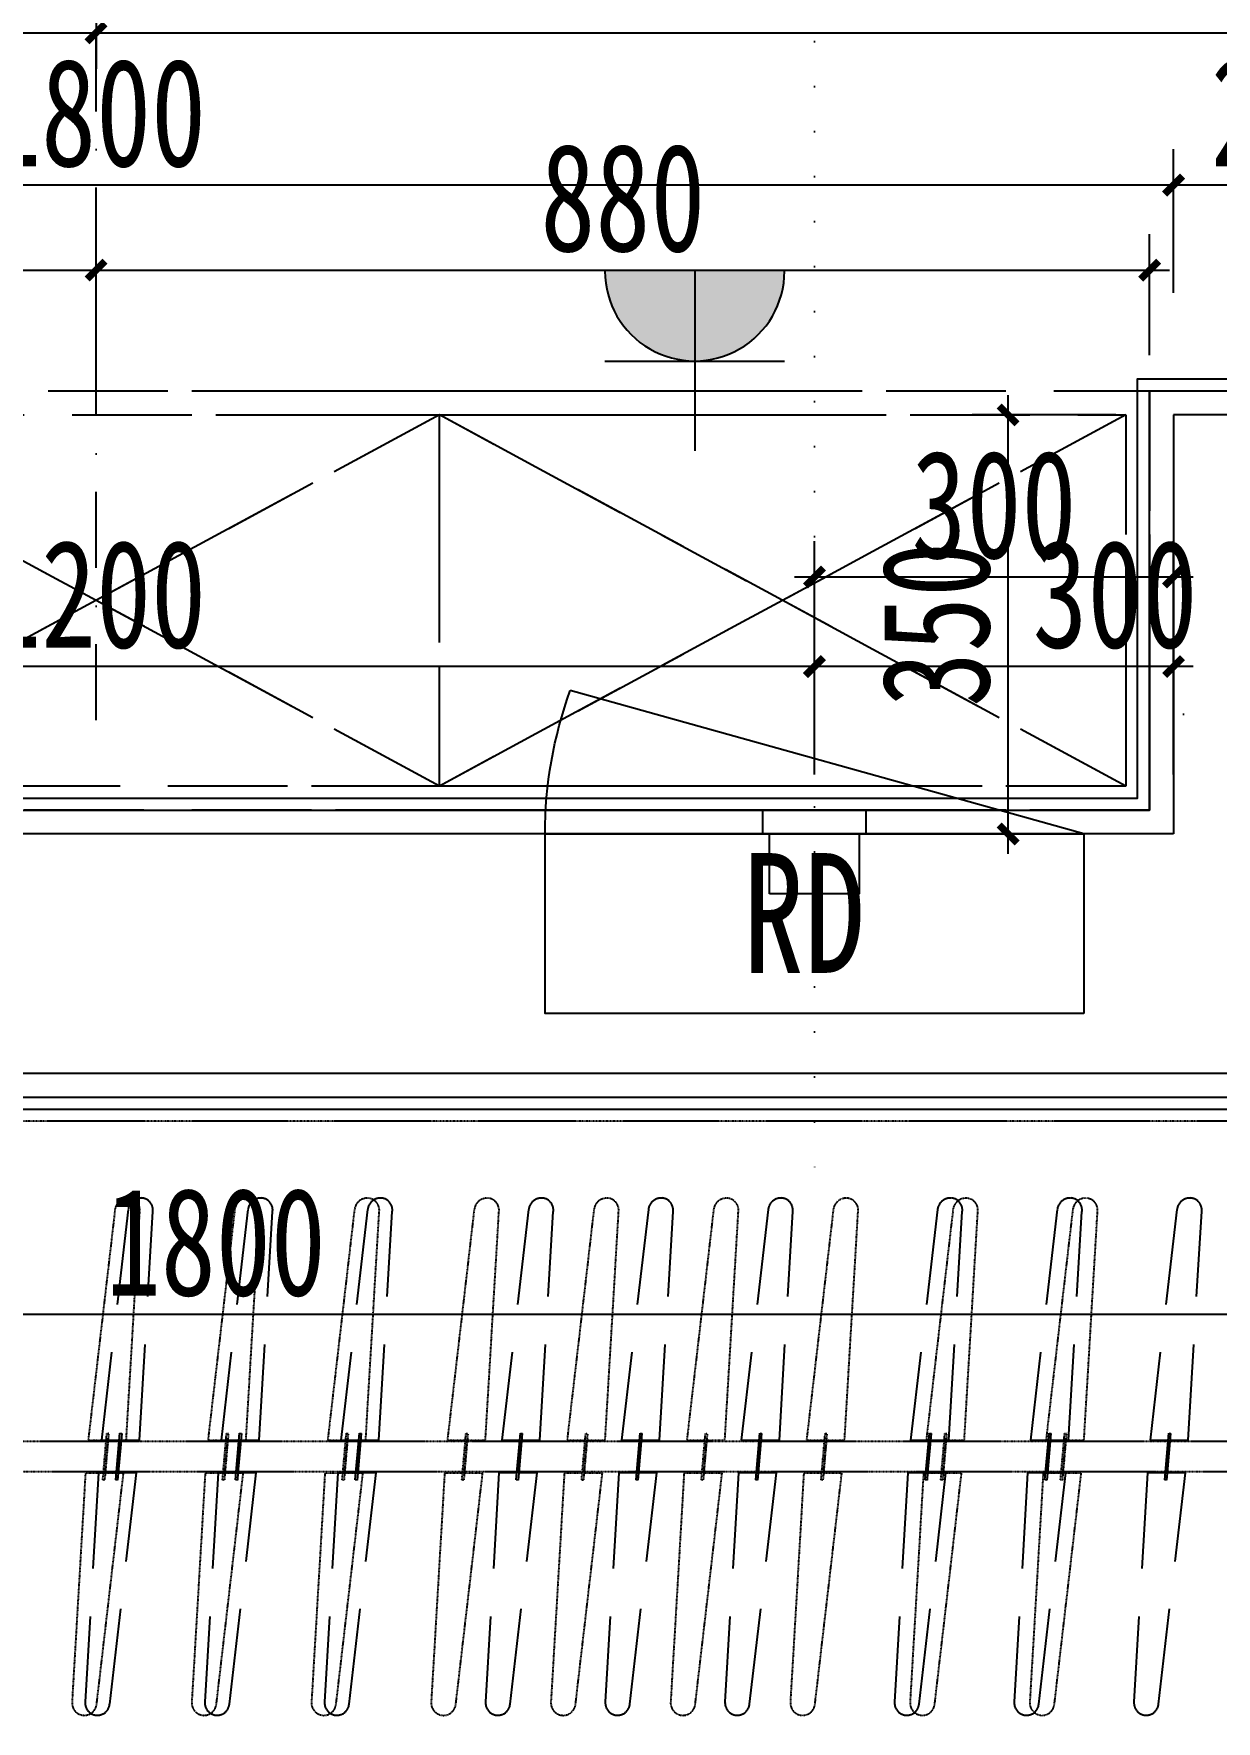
# Model space of a CAD drawing. Header units: millimetres. Extents: x -297 to 39764, y -29258 to 20315.
# Drawn here: x 17610 to 18598, y -23733 to -22324 of the extents above; entities that cross this region are included whole.
import ezdxf

# ---------------------------------------------------------------- set-up
doc = ezdxf.new("R2010")
doc.units = ezdxf.units.MM
for name, pattern in [('_DASH', [0.6, 0.4, -0.2]), ('DASH', [0.35, 0.25, -0.1]), ('DASHDOT2', [12.7, 6.35, -3.175, 0, -3.175]), ('DOT2', [0.125, 0, -0.125]), ('HIDDEN', [9.525, 6.35, -3.175])]:
    doc.linetypes.add(name, pattern=pattern)
doc.layers.get('Defpoints').update_dxf_attribs({"color": 250})
for name, color, linetype in [('.L-配电箱', 2, 'Continuous'), ('.P-墙体尺寸标注', 252, 'Continuous'), ('.P-家具虚线层', 250, 'Continuous'), ('.p-灯具连线', 6, 'Continuous'), ('.P-装饰轮廓', 180, 'Continuous'), ('.PC-天花造型', 163, 'Continuous'), ('.PC-灯具尺寸标注', 252, 'Continuous'), ('.PC-综合天花虚线层', 14, 'DASHDOT2'), ('.PF-活动家具', 141, 'Continuous'), ('.ZD-开关', 43, 'Continuous'), ('.ZD-强电插座', 43, 'Continuous'), ('.ZD-插座标注', 252, 'Continuous'), ('.ZD-插座虚线层', 214, 'DASH'), ('.ZD-点位引线', 1, 'Continuous'), ('A-Wall', 2, 'Continuous'), ('P-配电箱', 2, 'Continuous'), ('Y-移动家具', 141, 'Continuous')]:
    doc.layers.add(name, color=color, linetype=linetype)
doc.styles.add('文字样式', font='', dxfattribs={"width": 0.75})
doc.styles.get('文字样式').set_extended_font_data('SimSun')
doc.dimstyles.new('西安1-40（内部尺寸）', dxfattribs={"dimscale": 30, "dimtxt": 3, "dimasz": 0.5, "dimexe": 1, "dimexo": 1, "dimgap": 0.5, "dimtad": 1, "dimdec": 0, "dimrnd": 5, "dimtxsty": '文字样式', "dimblk": 'ARCHTICK', "dimcen": 1, "dimdle": 0.55, "dimclrd": 252, "dimclre": 252, "dimclrt": 30, "dimadec": 0, "dimazin": 0, "dimtfac": 1, "dimtdec": 0, "dimtix": 1, "dimtmove": 2, "dimatfit": 3, "dimfxl": 5, "dimfxlon": 1, "dimarcsym": 0})

# ---------------------------------------------------------------- blocks, each defined once
blk = doc.blocks.new('yj')
at = {"layer": 'Y-移动家具', "color": 250, "linetype": 'DASH', "ltscale": 0.5}
for p, q in [((-7.1, 220.3), (-29.5, 27.5)), ((2.3, 27.5), (13.6, 218.5)), ((-17.3, -5.7), (-13.9, 33.2)), ((-12.4, 33.1), (-15.3, 0)), ((-13.9, 33.2), (-12.4, 33.1)), ((-29.5, 27.5), (-14.4, 27.5)), ((-15.3, 0), (-12.9, 27.5)), ((-12.9, 27.5), (2.3, 27.5)), ((-31.8, 0), (-43, -191.1)), ((-16.8, 0), (-31.8, 0)), ((-22.4, -192.9), (0, 0)), ((-15.3, 0), (-15.8, -5.9)), ((0, 0), (-15.3, 0)), ((-15.8, -5.9), (-17.3, -5.7))]:
    blk.add_line(p, q, dxfattribs=at)
for centre, radius, start, end in [((3.5, 219), 10.6, 86.6346, 173.3654), ((3.6, 219.6), 10.1, 353.3654, 86.6346), ((-32.7, -192), 10.3, 175, 355)]:
    blk.add_arc(centre, radius, start, end, dxfattribs=at)
blk = doc.blocks.new('*U64')
at = {"layer": 'Y-移动家具', "color": 250, "linetype": 'DASH', "ltscale": 0.5}
for p, q in [((25, -277.5), (20, -277.5)), ((20, -277.5), (20, -322.5)), ((25, -312.5), (25, -277.5)), ((1780, -277.5), (1775, -277.5)), ((1775, -277.5), (1775, -312.5)), ((1780, -322.5), (1780, -277.5)), ((1775, -287.5), (25, -287.5)), ((25, -287.5), (25, -312.5)), ((1775, -312.5), (1775, -287.5)), ((20, -322.5), (25, -322.5)), ((25, -322.5), (25, -312.5)), ((25, -312.5), (1775, -312.5)), ((1775, -312.5), (1775, -322.5)), ((1775, -322.5), (1780, -322.5))]:
    blk.add_line(p, q, dxfattribs=at)
at = {"layer": 'Y-移动家具', "linetype": 'DASH', "ltscale": 0.5}
blk.add_lwpolyline([(0, 0), (0, -600), (1800, -600), (1800, 0)], close=True, dxfattribs=at)
at = {"layer": 'Y-移动家具', "color": 250, "linetype": 'DASH', "ltscale": 0.5}
blk.add_lwpolyline([(20, -580), (1780, -580), (1780, -20), (20, -20)], close=True, dxfattribs=at)
for p in [(102.9, -313.8), (202.9, -313.8), (302.9, -313.8), (402.9, -313.8), (502.9, -313.8), (602.9, -313.8), (702.9, -313.8), (802.9, -313.8), (902.9, -313.8), (1002.9, -313.8), (1102.9, -313.8), (1202.9, -313.8), (1302.9, -313.8), (1402.9, -313.8), (1502.9, -313.8), (1602.9, -313.8)]:
    blk.add_blockref('yj', p)
blk = doc.blocks.new('*U67')
at = {"layer": '.L-配电箱', "color": 251}
blk.add_line((-450, 0), (-21.1, 119.7), dxfattribs=at)
at = {"layer": '.L-配电箱'}
blk.add_lwpolyline([(-450, -150), (0, -150), (0, 0), (-450, 0)], close=True, dxfattribs=at)
at = {"layer": '.L-配电箱', "color": 251}
blk.add_arc((-350, 0), 350, 0, 20, dxfattribs=at)
at = {"layer": '.L-配电箱', "style": '文字样式', "width": 0.75}
blk.add_attdef('RD', (-235.4, -134), '', height=120, dxfattribs=at)
blk = doc.blocks.new('ttrutuuyyy')
at = {"layer": '.P-家具虚线层', "color": 250, "linetype": '_DASH', "ltscale": 200}
for p, q in [((36781.9, -22622.1), (38541.9, -22622.1)), ((38541.9, -22622.1), (38541.9, -22972.1)), ((36801.9, -22642.1), (38521.9, -22642.1)), ((37948.6, -22952.1), (37375.2, -22642.1)), ((37948.6, -22642.1), (37375.2, -22952.1)), ((38521.9, -22952.1), (37948.6, -22642.1)), ((38521.9, -22642.1), (37948.6, -22952.1)), ((37948.6, -22952.1), (37948.6, -22642.1)), ((38521.9, -22642.1), (38521.9, -22952.1)), ((38521.9, -22952.1), (36801.9, -22952.1)), ((38541.9, -22972.1), (36781.9, -22972.1)), ((37688.7, -23305.6, 0), (37666.3, -23498.3, 0)), ((37698.1, -23498.3, 0), (37709.3, -23307.4, 0)), ((37788.7, -23305.6, 0), (37766.3, -23498.3, 0)), ((37798.1, -23498.3, 0), (37809.3, -23307.4, 0)), ((37888.7, -23305.6, 0), (37866.3, -23498.3, 0)), ((37898.1, -23498.3, 0), (37909.3, -23307.4, 0)), ((38023.2, -23305.6, 0), (38000.8, -23498.3, 0)), ((38032.6, -23498.3, 0), (38043.8, -23307.4, 0)), ((38123.2, -23305.6, 0), (38100.8, -23498.3, 0)), ((38132.6, -23498.3, 0), (38143.8, -23307.4, 0)), ((38223.2, -23305.6, 0), (38200.8, -23498.3, 0)), ((38232.6, -23498.3, 0), (38243.8, -23307.4, 0)), ((38364.7, -23305.6, 0), (38342.3, -23498.3, 0)), ((38374.1, -23498.3, 0), (38385.4, -23307.4, 0)), ((38464.7, -23305.6, 0), (38442.3, -23498.3, 0)), ((38474.1, -23498.3, 0), (38485.4, -23307.4, 0)), ((38564.7, -23305.6, 0), (38542.3, -23498.3, 0)), ((38574.1, -23498.3, 0), (38585.4, -23307.4, 0)), ((37678.4, -23531.6, 0), (37681.8, -23492.6, 0)), ((37683.3, -23492.7, 0), (37680.4, -23525.8, 0)), ((37681.8, -23492.6, 0), (37683.3, -23492.7, 0)), ((37778.4, -23531.6, 0), (37781.8, -23492.6, 0)), ((37783.3, -23492.7, 0), (37780.4, -23525.8, 0)), ((37781.8, -23492.6, 0), (37783.3, -23492.7, 0)), ((37878.4, -23531.6, 0), (37881.8, -23492.6, 0)), ((37883.3, -23492.7, 0), (37880.4, -23525.8, 0)), ((37881.8, -23492.6, 0), (37883.3, -23492.7, 0)), ((38012.9, -23531.6, 0), (38016.3, -23492.6, 0)), ((38017.8, -23492.7, 0), (38014.9, -23525.8, 0)), ((38016.3, -23492.6, 0), (38017.8, -23492.7, 0)), ((38112.9, -23531.6, 0), (38116.3, -23492.6, 0)), ((38117.8, -23492.7, 0), (38114.9, -23525.8, 0)), ((38116.3, -23492.6, 0), (38117.8, -23492.7, 0)), ((38212.9, -23531.6, 0), (38216.3, -23492.6, 0)), ((38217.8, -23492.7, 0), (38214.9, -23525.8, 0)), ((38216.3, -23492.6, 0), (38217.8, -23492.7, 0)), ((38354.5, -23531.6, 0), (38357.9, -23492.6, 0)), ((38359.4, -23492.7, 0), (38356.5, -23525.8, 0)), ((38357.9, -23492.6, 0), (38359.4, -23492.7, 0)), ((38454.5, -23531.6, 0), (38457.9, -23492.6, 0)), ((38459.4, -23492.7, 0), (38456.5, -23525.8, 0)), ((38457.9, -23492.6, 0), (38459.4, -23492.7, 0)), ((38554.5, -23531.6, 0), (38557.9, -23492.6, 0)), ((38559.4, -23492.7, 0), (38556.5, -23525.8, 0)), ((38557.9, -23492.6, 0), (38559.4, -23492.7, 0)), ((38656.9, -23499.6, 0), (36906.9, -23499.6, 0)), ((37666.3, -23498.3, 0), (37681.3, -23498.3, 0)), ((37680.4, -23525.8, 0), (37682.8, -23498.3, 0)), ((37682.8, -23498.3, 0), (37698.1, -23498.3, 0)), ((37766.3, -23498.3, 0), (37781.3, -23498.3, 0)), ((37780.4, -23525.8, 0), (37782.8, -23498.3, 0)), ((37782.8, -23498.3, 0), (37798.1, -23498.3, 0)), ((37866.3, -23498.3, 0), (37881.3, -23498.3, 0)), ((37880.4, -23525.8, 0), (37882.8, -23498.3, 0)), ((37882.8, -23498.3, 0), (37898.1, -23498.3, 0)), ((38000.8, -23498.3, 0), (38015.8, -23498.3, 0)), ((38014.9, -23525.8, 0), (38017.3, -23498.3, 0)), ((38017.3, -23498.3, 0), (38032.6, -23498.3, 0)), ((38100.8, -23498.3, 0), (38115.8, -23498.3, 0)), ((38114.9, -23525.8, 0), (38117.3, -23498.3, 0)), ((38117.3, -23498.3, 0), (38132.6, -23498.3, 0)), ((38200.8, -23498.3, 0), (38215.8, -23498.3, 0)), ((38214.9, -23525.8, 0), (38217.3, -23498.3, 0)), ((38217.3, -23498.3, 0), (38232.6, -23498.3, 0)), ((38342.3, -23498.3, 0), (38357.4, -23498.3, 0)), ((38356.5, -23525.8, 0), (38358.9, -23498.3, 0)), ((38358.9, -23498.3, 0), (38374.1, -23498.3, 0)), ((38442.3, -23498.3, 0), (38457.4, -23498.3, 0)), ((38456.5, -23525.8, 0), (38458.9, -23498.3, 0)), ((38458.9, -23498.3, 0), (38474.1, -23498.3, 0)), ((38542.3, -23498.3, 0), (38557.4, -23498.3, 0)), ((38556.5, -23525.8, 0), (38558.9, -23498.3, 0)), ((38558.9, -23498.3, 0), (38574.1, -23498.3, 0)), ((36906.9, -23524.6, 0), (38656.9, -23524.6, 0)), ((37663.9, -23525.8, 0), (37652.7, -23716.9, 0)), ((37678.9, -23525.8, 0), (37663.9, -23525.8, 0)), ((37673.3, -23718.8, 0), (37695.7, -23525.8, 0)), ((37679.9, -23531.7, 0), (37678.4, -23531.6, 0)), ((37680.4, -23525.8, 0), (37679.9, -23531.7, 0)), ((37695.7, -23525.8, 0), (37680.4, -23525.8, 0)), ((37763.9, -23525.8, 0), (37752.7, -23716.9, 0)), ((37778.9, -23525.8, 0), (37763.9, -23525.8, 0)), ((37773.3, -23718.8, 0), (37795.7, -23525.8, 0)), ((37779.9, -23531.7, 0), (37778.4, -23531.6, 0)), ((37780.4, -23525.8, 0), (37779.9, -23531.7, 0)), ((37795.7, -23525.8, 0), (37780.4, -23525.8, 0)), ((37863.9, -23525.8, 0), (37852.7, -23716.9, 0)), ((37878.9, -23525.8, 0), (37863.9, -23525.8, 0)), ((37873.3, -23718.8, 0), (37895.7, -23525.8, 0)), ((37879.9, -23531.7, 0), (37878.4, -23531.6, 0)), ((37880.4, -23525.8, 0), (37879.9, -23531.7, 0)), ((37895.7, -23525.8, 0), (37880.4, -23525.8, 0)), ((37998.4, -23525.8, 0), (37987.2, -23716.9, 0)), ((38013.4, -23525.8, 0), (37998.4, -23525.8, 0)), ((38007.8, -23718.8, 0), (38030.2, -23525.8, 0)), ((38014.4, -23531.7, 0), (38012.9, -23531.6, 0)), ((38014.9, -23525.8, 0), (38014.4, -23531.7, 0)), ((38030.2, -23525.8, 0), (38014.9, -23525.8, 0)), ((38098.4, -23525.8, 0), (38087.2, -23716.9, 0)), ((38113.4, -23525.8, 0), (38098.4, -23525.8, 0)), ((38107.8, -23718.8, 0), (38130.2, -23525.8, 0)), ((38114.4, -23531.7, 0), (38112.9, -23531.6, 0)), ((38114.9, -23525.8, 0), (38114.4, -23531.7, 0)), ((38130.2, -23525.8, 0), (38114.9, -23525.8, 0)), ((38198.4, -23525.8, 0), (38187.2, -23716.9, 0)), ((38213.4, -23525.8, 0), (38198.4, -23525.8, 0)), ((38207.8, -23718.8, 0), (38230.2, -23525.8, 0)), ((38214.4, -23531.7, 0), (38212.9, -23531.6, 0)), ((38214.9, -23525.8, 0), (38214.4, -23531.7, 0)), ((38230.2, -23525.8, 0), (38214.9, -23525.8, 0)), ((38340, -23525.8, 0), (38328.8, -23716.9, 0)), ((38355, -23525.8, 0), (38340, -23525.8, 0)), ((38349.4, -23718.8, 0), (38371.8, -23525.8, 0)), ((38356, -23531.7, 0), (38354.5, -23531.6, 0)), ((38356.5, -23525.8, 0), (38356, -23531.7, 0)), ((38371.8, -23525.8, 0), (38356.5, -23525.8, 0)), ((38440, -23525.8, 0), (38428.8, -23716.9, 0)), ((38455, -23525.8, 0), (38440, -23525.8, 0)), ((38449.4, -23718.8, 0), (38471.8, -23525.8, 0)), ((38456, -23531.7, 0), (38454.5, -23531.6, 0)), ((38456.5, -23525.8, 0), (38456, -23531.7, 0)), ((38471.8, -23525.8, 0), (38456.5, -23525.8, 0)), ((38540, -23525.8, 0), (38528.8, -23716.9, 0)), ((38555, -23525.8, 0), (38540, -23525.8, 0)), ((38549.4, -23718.8, 0), (38571.8, -23525.8, 0)), ((38556, -23531.7, 0), (38554.5, -23531.6, 0)), ((38556.5, -23525.8, 0), (38556, -23531.7, 0)), ((38571.8, -23525.8, 0), (38556.5, -23525.8, 0))]:
    blk.add_line(p, q, dxfattribs=at)
at = {"layer": '.P-家具虚线层', "color": 250, "linetype": '_DASH', "ltscale": 200, "elevation": 0}
for points in [[(36881.9, -23212.1), (36881.9, -23812.1), (38681.9, -23812.1), (38681.9, -23212.1)], [(36901.9, -23792.1), (38661.9, -23792.1), (38661.9, -23232.1), (36901.9, -23232.1)]]:
    blk.add_lwpolyline(points, close=True, dxfattribs=at)
at = {"layer": '.P-家具虚线层', "color": 250, "linetype": '_DASH', "ltscale": 200}
for centre, radius, start, end in [((37699.3, -23306.8, 0), 10.6, 86.6346, 173.3654), ((37699.3, -23306.2, 0), 10.1, 353.3654, 86.6346), ((37799.3, -23306.8, 0), 10.6, 86.6346, 173.3654), ((37799.3, -23306.2, 0), 10.1, 353.3654, 86.6346), ((37899.3, -23306.8, 0), 10.6, 86.6346, 173.3654), ((37899.3, -23306.2, 0), 10.1, 353.3654, 86.6346), ((38033.8, -23306.8, 0), 10.6, 86.6346, 173.3654), ((38033.8, -23306.2, 0), 10.1, 353.3654, 86.6346), ((38133.8, -23306.8, 0), 10.6, 86.6346, 173.3654), ((38133.8, -23306.2, 0), 10.1, 353.3654, 86.6346), ((38233.8, -23306.8, 0), 10.6, 86.6346, 173.3654), ((38233.8, -23306.2, 0), 10.1, 353.3654, 86.6346), ((38375.3, -23306.8, 0), 10.6, 86.6346, 173.3654), ((38375.4, -23306.2, 0), 10.1, 353.3654, 86.6346), ((38475.3, -23306.8, 0), 10.6, 86.6346, 173.3654), ((38475.4, -23306.2, 0), 10.1, 353.3654, 86.6346), ((38575.3, -23306.8, 0), 10.6, 86.6346, 173.3654), ((38575.4, -23306.2, 0), 10.1, 353.3654, 86.6346), ((37663, -23717.8, 0), 10.3, 175, 355), ((37763, -23717.8, 0), 10.3, 175, 355), ((37863, -23717.8, 0), 10.3, 175, 355), ((37997.5, -23717.8, 0), 10.3, 175, 355), ((38097.5, -23717.8, 0), 10.3, 175, 355), ((38197.5, -23717.8, 0), 10.3, 175, 355), ((38339.1, -23717.8, 0), 10.3, 175, 355), ((38439.1, -23717.8, 0), 10.3, 175, 355), ((38539.1, -23717.8, 0), 10.3, 175, 355)]:
    blk.add_arc(centre, radius, start, end, dxfattribs=at)
blk = doc.blocks.new('_ArchTick')
at = {"color": 0, "linetype": 'ByBlock', "const_width": 0.4}
blk.add_lwpolyline([(-0.5, -0.5), (0.5, 0.5)], dxfattribs=at)
blk = doc.blocks.new('*D677')
at = {"layer": '.P-墙体尺寸标注', "color": 252, "linetype": 'ByBlock', "lineweight": -2, "transparency": 16777216}
for p, q in [((18561.9, -22540.2), (18561.9, -22420.2)), ((18761.9, -22540.2), (18761.9, -22420.2)), ((18778.4, -22450.2), (18545.4, -22450.2))]:
    blk.add_line(p, q, dxfattribs=at)
at = {"layer": 'Defpoints', "color": 0, "linetype": 'ByBlock', "transparency": 16777216}
for p in [(18561.9, -22450.2), (18561.9, -22642.1), (18761.9, -22642.1)]:
    blk.add_point(p, dxfattribs=at)
at = {"layer": '.P-墙体尺寸标注', "color": 252, "linetype": 'ByBlock', "lineweight": -2, "transparency": 16777216, "xscale": 15, "yscale": 15, "zscale": 15, "rotation": 180}
blk.add_blockref('_ArchTick', (18561.9, -22450.2), dxfattribs=at)
at = {"layer": '.P-墙体尺寸标注', "color": 252, "linetype": 'ByBlock', "lineweight": -2, "transparency": 16777216, "xscale": 15, "yscale": 15, "zscale": 15}
blk.add_blockref('_ArchTick', (18761.9, -22450.2), dxfattribs=at)
at = {"layer": '.P-墙体尺寸标注', "color": 30, "linetype": 'ByBlock', "transparency": 16777216, "insert": (18661.9, -22390.2), "char_height": 90, "attachment_point": 5, "style": '文字样式'}
blk.add_mtext('200', dxfattribs=at)
blk = doc.blocks.new('*D678')
at = {"layer": '.P-墙体尺寸标注', "color": 252, "linetype": 'ByBlock', "lineweight": -2, "transparency": 16777216}
for p, q in [((16761.9, -22540.2), (16761.9, -22420.2)), ((18561.9, -22540.2), (18561.9, -22420.2)), ((18578.4, -22450.2), (16745.4, -22450.2))]:
    blk.add_line(p, q, dxfattribs=at)
at = {"layer": 'Defpoints', "color": 0, "linetype": 'ByBlock', "transparency": 16777216}
for p in [(16761.9, -22450.2), (16761.9, -22642.1), (18561.9, -22642.1)]:
    blk.add_point(p, dxfattribs=at)
at = {"layer": '.P-墙体尺寸标注', "color": 252, "linetype": 'ByBlock', "lineweight": -2, "transparency": 16777216, "xscale": 15, "yscale": 15, "zscale": 15, "rotation": 180}
blk.add_blockref('_ArchTick', (16761.9, -22450.2), dxfattribs=at)
at = {"layer": '.P-墙体尺寸标注', "color": 252, "linetype": 'ByBlock', "lineweight": -2, "transparency": 16777216, "xscale": 15, "yscale": 15, "zscale": 15}
blk.add_blockref('_ArchTick', (18561.9, -22450.2), dxfattribs=at)
at = {"layer": '.P-墙体尺寸标注', "color": 30, "linetype": 'ByBlock', "transparency": 16777216, "insert": (17661.9, -22390.2), "char_height": 90, "attachment_point": 5, "style": '文字样式'}
blk.add_mtext('1800', dxfattribs=at)
blk = doc.blocks.new('*D680')
at = {"layer": '.P-墙体尺寸标注', "color": 252, "linetype": 'ByBlock', "lineweight": -2, "transparency": 16777216}
for p, q in [((18261.9, -22942.3), (18261.9, -22822.3)), ((18561.9, -22942.3), (18561.9, -22822.3)), ((18578.4, -22852.3), (18245.4, -22852.3))]:
    blk.add_line(p, q, dxfattribs=at)
at = {"layer": 'Defpoints', "color": 0, "linetype": 'ByBlock', "transparency": 16777216}
for p in [(18261.9, -22852.3), (18261.9, -22992.1, 0), (18561.9, -22992.1, 0)]:
    blk.add_point(p, dxfattribs=at)
at = {"layer": '.P-墙体尺寸标注', "color": 252, "linetype": 'ByBlock', "lineweight": -2, "transparency": 16777216, "xscale": 15, "yscale": 15, "zscale": 15, "rotation": 180}
blk.add_blockref('_ArchTick', (18261.9, -22852.3), dxfattribs=at)
at = {"layer": '.P-墙体尺寸标注', "color": 252, "linetype": 'ByBlock', "lineweight": -2, "transparency": 16777216, "xscale": 15, "yscale": 15, "zscale": 15}
blk.add_blockref('_ArchTick', (18561.9, -22852.3), dxfattribs=at)
at = {"layer": '.P-墙体尺寸标注', "color": 30, "linetype": 'ByBlock', "transparency": 16777216, "insert": (18513, -22792.3), "char_height": 90, "attachment_point": 5, "style": '文字样式'}
blk.add_mtext('300', dxfattribs=at)
blk = doc.blocks.new('*D681')
at = {"layer": '.P-墙体尺寸标注', "color": 252, "linetype": 'ByBlock', "lineweight": -2, "transparency": 16777216}
for p, q in [((17061.9, -22942.3), (17061.9, -22822.3)), ((18261.9, -22942.3), (18261.9, -22822.3)), ((18278.4, -22852.3), (17045.4, -22852.3))]:
    blk.add_line(p, q, dxfattribs=at)
at = {"layer": 'Defpoints', "color": 0, "linetype": 'ByBlock', "transparency": 16777216}
for p in [(17061.9, -22852.3), (17061.9, -22992.1, 0), (18261.9, -22992.1, 0)]:
    blk.add_point(p, dxfattribs=at)
at = {"layer": '.P-墙体尺寸标注', "color": 252, "linetype": 'ByBlock', "lineweight": -2, "transparency": 16777216, "xscale": 15, "yscale": 15, "zscale": 15, "rotation": 180}
blk.add_blockref('_ArchTick', (17061.9, -22852.3), dxfattribs=at)
at = {"layer": '.P-墙体尺寸标注', "color": 252, "linetype": 'ByBlock', "lineweight": -2, "transparency": 16777216, "xscale": 15, "yscale": 15, "zscale": 15}
blk.add_blockref('_ArchTick', (18261.9, -22852.3), dxfattribs=at)
at = {"layer": '.P-墙体尺寸标注', "color": 30, "linetype": 'ByBlock', "transparency": 16777216, "insert": (17661.9, -22792.3), "char_height": 90, "attachment_point": 5, "style": '文字样式'}
blk.add_mtext('1200', dxfattribs=at)
blk = doc.blocks.new('*D683')
at = {"layer": '.P-墙体尺寸标注', "color": 252, "linetype": 'ByBlock', "lineweight": -2, "transparency": 16777216}
for p, q in [((18423.7, -23008.6), (18423.7, -22625.6)), ((18513.7, -22642.1), (18393.7, -22642.1)), ((18513.7, -22992.1), (18393.7, -22992.1))]:
    blk.add_line(p, q, dxfattribs=at)
at = {"layer": 'Defpoints', "color": 0, "linetype": 'ByBlock', "transparency": 16777216}
for p in [(18423.7, -22642.1), (18561.9, -22642.1), (18561.9, -22992.1, 0)]:
    blk.add_point(p, dxfattribs=at)
at = {"layer": '.P-墙体尺寸标注', "color": 252, "linetype": 'ByBlock', "lineweight": -2, "transparency": 16777216, "xscale": 15, "yscale": 15, "zscale": 15}
for p, rotation in [((18423.7, -22642.1), 90), ((18423.7, -22992.1), 270)]:
    blk.add_blockref('_ArchTick', p, dxfattribs=dict(at, rotation=rotation))
at = {"layer": '.P-墙体尺寸标注', "color": 30, "linetype": 'ByBlock', "transparency": 16777216, "insert": (18363.7, -22817.1), "char_height": 90, "attachment_point": 5, "rotation": 90, "style": '文字样式'}
blk.add_mtext('350', dxfattribs=at)
blk = doc.blocks.new('*D733')
at = {"layer": '.P-墙体尺寸标注', "color": 252, "linetype": 'ByBlock', "lineweight": -2, "transparency": 16777216}
for p, q in [((16861.9, -23303.3), (16861.9, -23423.3)), ((18661.9, -23303.3), (18661.9, -23423.3)), ((18678.4, -23393.3), (16845.4, -23393.3))]:
    blk.add_line(p, q, dxfattribs=at)
at = {"layer": 'Defpoints', "color": 0, "linetype": 'ByBlock', "transparency": 16777216}
for p in [(16861.9, -23192.1, 0), (18661.9, -23192.1, 0), (16861.9, -23393.3)]:
    blk.add_point(p, dxfattribs=at)
at = {"layer": '.P-墙体尺寸标注', "color": 252, "linetype": 'ByBlock', "lineweight": -2, "transparency": 16777216, "xscale": 15, "yscale": 15, "zscale": 15, "rotation": 180}
blk.add_blockref('_ArchTick', (16861.9, -23393.3), dxfattribs=at)
at = {"layer": '.P-墙体尺寸标注', "color": 252, "linetype": 'ByBlock', "lineweight": -2, "transparency": 16777216, "xscale": 15, "yscale": 15, "zscale": 15}
blk.add_blockref('_ArchTick', (18661.9, -23393.3), dxfattribs=at)
at = {"layer": '.P-墙体尺寸标注', "color": 30, "linetype": 'ByBlock', "transparency": 16777216, "insert": (17761.9, -23333.3), "char_height": 90, "attachment_point": 5, "style": '文字样式'}
blk.add_mtext('1800', dxfattribs=at)
blk = doc.blocks.new('*D909')
at = {"layer": '.PC-灯具尺寸标注', "color": 252, "linetype": 'ByBlock', "lineweight": -2, "transparency": 16777216}
for p, q in [((16111.9, -22233), (16111.9, -22353)), ((17661.9, -22233), (17661.9, -22353)), ((16095.4, -22323), (17678.4, -22323))]:
    blk.add_line(p, q, dxfattribs=at)
at = {"layer": 'Defpoints', "color": 0, "linetype": 'ByBlock', "transparency": 16777216}
for p in [(16111.9, -22092.1), (17661.9, -22092.1), (17661.9, -22323)]:
    blk.add_point(p, dxfattribs=at)
at = {"layer": '.PC-灯具尺寸标注', "color": 252, "linetype": 'ByBlock', "lineweight": -2, "transparency": 16777216, "xscale": 15, "yscale": 15, "zscale": 15, "rotation": 180}
blk.add_blockref('_ArchTick', (16111.9, -22323), dxfattribs=at)
at = {"layer": '.PC-灯具尺寸标注', "color": 252, "linetype": 'ByBlock', "lineweight": -2, "transparency": 16777216, "xscale": 15, "yscale": 15, "zscale": 15}
blk.add_blockref('_ArchTick', (17661.9, -22323), dxfattribs=at)
at = {"layer": '.PC-灯具尺寸标注', "color": 30, "linetype": 'ByBlock', "transparency": 16777216, "insert": (16886.9, -22263), "char_height": 90, "attachment_point": 5, "style": '文字样式'}
blk.add_mtext('1550', dxfattribs=at)
blk = doc.blocks.new('*D910')
at = {"layer": '.PC-灯具尺寸标注', "color": 252, "linetype": 'ByBlock', "lineweight": -2, "transparency": 16777216}
for p, q in [((17661.9, -22233), (17661.9, -22353)), ((19211.9, -22233), (19211.9, -22353)), ((17645.4, -22323), (19228.4, -22323))]:
    blk.add_line(p, q, dxfattribs=at)
at = {"layer": 'Defpoints', "color": 0, "linetype": 'ByBlock', "transparency": 16777216}
for p in [(17661.9, -22092.1), (19211.9, -22092.1), (19211.9, -22323)]:
    blk.add_point(p, dxfattribs=at)
at = {"layer": '.PC-灯具尺寸标注', "color": 252, "linetype": 'ByBlock', "lineweight": -2, "transparency": 16777216, "xscale": 15, "yscale": 15, "zscale": 15, "rotation": 180}
blk.add_blockref('_ArchTick', (17661.9, -22323), dxfattribs=at)
at = {"layer": '.PC-灯具尺寸标注', "color": 252, "linetype": 'ByBlock', "lineweight": -2, "transparency": 16777216, "xscale": 15, "yscale": 15, "zscale": 15}
blk.add_blockref('_ArchTick', (19211.9, -22323), dxfattribs=at)
at = {"layer": '.PC-灯具尺寸标注', "color": 30, "linetype": 'ByBlock', "transparency": 16777216, "insert": (18436.9, -22263), "char_height": 90, "attachment_point": 5, "style": '文字样式'}
blk.add_mtext('1550', dxfattribs=at)
blk = doc.blocks.new('*D913')
at = {"layer": '.PC-灯具尺寸标注', "color": 252, "linetype": 'ByBlock', "lineweight": -2, "transparency": 16777216}
for p, q in [((16781.9, -22592.1), (16781.9, -22491.2)), ((17661.9, -22611.2), (17661.9, -22491.2)), ((16765.4, -22521.2), (17678.4, -22521.2))]:
    blk.add_line(p, q, dxfattribs=at)
at = {"layer": 'Defpoints', "color": 0, "linetype": 'ByBlock', "transparency": 16777216}
for p in [(17661.9, -22521.2), (16781.9, -22622.1), (17661.9, -22642.1)]:
    blk.add_point(p, dxfattribs=at)
at = {"layer": '.PC-灯具尺寸标注', "color": 252, "linetype": 'ByBlock', "lineweight": -2, "transparency": 16777216, "xscale": 15, "yscale": 15, "zscale": 15, "rotation": 180}
blk.add_blockref('_ArchTick', (16781.9, -22521.2), dxfattribs=at)
at = {"layer": '.PC-灯具尺寸标注', "color": 252, "linetype": 'ByBlock', "lineweight": -2, "transparency": 16777216, "xscale": 15, "yscale": 15, "zscale": 15}
blk.add_blockref('_ArchTick', (17661.9, -22521.2), dxfattribs=at)
at = {"layer": '.PC-灯具尺寸标注', "color": 30, "linetype": 'ByBlock', "transparency": 16777216, "insert": (17221.9, -22461.2), "char_height": 90, "attachment_point": 5, "style": '文字样式'}
blk.add_mtext('880', dxfattribs=at)
blk = doc.blocks.new('*D914')
at = {"layer": '.PC-灯具尺寸标注', "color": 252, "linetype": 'ByBlock', "lineweight": -2, "transparency": 16777216}
for p, q in [((17661.9, -22611.2), (17661.9, -22491.2)), ((18541.9, -22592.1), (18541.9, -22491.2)), ((17645.4, -22521.2), (18558.4, -22521.2))]:
    blk.add_line(p, q, dxfattribs=at)
at = {"layer": 'Defpoints', "color": 0, "linetype": 'ByBlock', "transparency": 16777216}
for p in [(18541.9, -22521.2), (18541.9, -22622.1), (17661.9, -22642.1)]:
    blk.add_point(p, dxfattribs=at)
at = {"layer": '.PC-灯具尺寸标注', "color": 252, "linetype": 'ByBlock', "lineweight": -2, "transparency": 16777216, "xscale": 15, "yscale": 15, "zscale": 15, "rotation": 180}
blk.add_blockref('_ArchTick', (17661.9, -22521.2), dxfattribs=at)
at = {"layer": '.PC-灯具尺寸标注', "color": 252, "linetype": 'ByBlock', "lineweight": -2, "transparency": 16777216, "xscale": 15, "yscale": 15, "zscale": 15}
blk.add_blockref('_ArchTick', (18541.9, -22521.2), dxfattribs=at)
at = {"layer": '.PC-灯具尺寸标注', "color": 30, "linetype": 'ByBlock', "transparency": 16777216, "insert": (18101.9, -22461.2), "char_height": 90, "attachment_point": 5, "style": '文字样式'}
blk.add_mtext('880', dxfattribs=at)
blk = doc.blocks.new('插座（多个）')
at = {"layer": '.ZD-强电插座'}
h = blk.add_hatch(color=256, dxfattribs=at)
h.paths.add_polyline_path([(0, -600), (300, -600, 0.414214), (0, -300)])
h.paths.add_polyline_path([(-300, -600), (0, -600), (0, -300, 0.414214)])
for p, q in [((0, -600), (0, 0)), ((300, -300), (-300, -300))]:
    blk.add_line(p, q, dxfattribs=at)
blk.add_arc((0, -600), 300, 0, 180, dxfattribs=at)
at = {"layer": '.ZD-强电插座', "style": '文字样式', "width": 0.85}
blk.add_attdef('212', (81.7, 0), '', height=200, dxfattribs=at)
blk = doc.blocks.new('接线盒01')
at = {"layer": '.ZD-开关', "color": 6, "linetype": 'ByBlock', "ltscale": 0.1}
for points in [[(50, 43), (50, -43), (70, -43), (70, 43)], [(0, -37.5), (50, -37.5), (50, 37.5), (0, 37.5)]]:
    blk.add_lwpolyline(points, close=True, dxfattribs=at)
blk = doc.blocks.new('*D919')
at = {"layer": '.ZD-插座标注', "color": 252, "linetype": 'ByBlock', "lineweight": -2, "transparency": 16777216}
for p, q in [((18261.9, -22867.5), (18261.9, -22747.5)), ((18561.9, -22867.5), (18561.9, -22747.5)), ((18578.4, -22777.5), (18245.4, -22777.5))]:
    blk.add_line(p, q, dxfattribs=at)
at = {"layer": 'Defpoints', "color": 0, "linetype": 'ByBlock', "transparency": 16777216}
for p in [(18261.9, -22777.5), (18261.9, -22992.1, 0), (18561.9, -22992.1, 0)]:
    blk.add_point(p, dxfattribs=at)
at = {"layer": '.ZD-插座标注', "color": 252, "linetype": 'ByBlock', "lineweight": -2, "transparency": 16777216, "xscale": 15, "yscale": 15, "zscale": 15, "rotation": 180}
blk.add_blockref('_ArchTick', (18261.9, -22777.5), dxfattribs=at)
at = {"layer": '.ZD-插座标注', "color": 252, "linetype": 'ByBlock', "lineweight": -2, "transparency": 16777216, "xscale": 15, "yscale": 15, "zscale": 15}
blk.add_blockref('_ArchTick', (18561.9, -22777.5), dxfattribs=at)
at = {"layer": '.ZD-插座标注', "color": 30, "linetype": 'ByBlock', "transparency": 16777216, "insert": (18411.9, -22717.5), "char_height": 90, "attachment_point": 5, "style": '文字样式'}
blk.add_mtext('300', dxfattribs=at)

msp = doc.modelspace()

# ---------------------------------------------------------------- linework, layer by layer
at = {"layer": '.p-灯具连线', "color": 6, "linetype": 'HIDDEN', "ltscale": 15}
msp.add_lwpolyline([(19258.7, -22935.5, -0.258546), (18311.9, -25117.1, 0.18951), (17621.2, -25949.8, 0.118211)], format="xyb", dxfattribs=at)
at = {"layer": '.P-装饰轮廓'}
msp.add_lwpolyline([(15711.9, -26482.1), (15711.9, -26422.1), (16641.9, -26422.1), (16641.9, -22622.1), (16781.9, -22622.1), (16781.9, -22972.1), (18541.9, -22972.1), (18541.9, -22622.1), (18761.9, -22622.1)], dxfattribs=at)
at = {"layer": '.P-装饰轮廓', "elevation": 0}
msp.add_lwpolyline([(18761.9, -22762.1), (18681.9, -22762.1), (18681.9, -23212.1), (16881.9, -23212.1), (16881.9, -26422.1), (17311.9, -26422.1)], dxfattribs=at)
at = {"layer": '.PC-天花造型'}
for points in [[(16631.9, -26172.1), (16631.9, -22612.1), (16791.9, -22612.1), (16791.9, -22962.1), (18531.9, -22962.1), (18531.9, -22612.1), (19731.9, -22612.1), (19731.9, -21572.1), (15631.9, -21572.1), (15631.9, -18672.1), (11931.9, -18672.1), (11931.9, -18512.1), (12581.9, -18512.1), (12581.9, -17572.1), (10891.9, -17572.1), (10891.9, -26172.1)], [(19731.9, -23862.1), (19731.9, -22772.1), (18691.9, -22772.1), (18691.9, -23222.1), (16891.9, -23222.1), (16891.9, -23862.1)]]:
    msp.add_lwpolyline(points, dxfattribs=at)
at = {"layer": '.PC-综合天花虚线层', "linetype": 'DASHDOT2', "ltscale": 10}
msp.add_line((17661.9, -22897), (17661.9, -21755.2), dxfattribs=at)
at = {"layer": '.PF-活动家具', "color": 250, "linetype": 'DASH', "ltscale": 400}
for p, q in [((17948.6, -22952.1), (17375.2, -22642.1)), ((17948.6, -22642.1), (17375.2, -22952.1)), ((18521.9, -22952.1), (17948.6, -22642.1)), ((18521.9, -22642.1), (17948.6, -22952.1)), ((17948.6, -22952.1), (17948.6, -22642.1))]:
    msp.add_line(p, q, dxfattribs=at)
at = {"layer": '.PF-活动家具', "linetype": 'DASH', "ltscale": 400}
msp.add_lwpolyline([(18541.9, -22972.1), (16781.9, -22972.1), (16781.9, -22622.1), (18541.9, -22622.1)], close=True, dxfattribs=at)
at = {"layer": '.PF-活动家具', "color": 250, "linetype": 'DASH', "ltscale": 400}
msp.add_lwpolyline([(18521.9, -22952.1), (16801.9, -22952.1), (16801.9, -22642.1), (18521.9, -22642.1)], close=True, dxfattribs=at)
at = {"layer": '.ZD-插座虚线层', "linetype": 'DOT2', "ltscale": 300}
for p, q in [((18261.9, -22330.2, 0), (18261.9, -23302.5, 0)), ((18570.3, -22892.1), (19129.1, -22892.1))]:
    msp.add_line(p, q, dxfattribs=at)
at = {"layer": '.ZD-点位引线', "color": 10, "elevation": 0}
msp.add_lwpolyline([(18261.9, -22972.1, 0, 25, 0), (18261.9, -22872.1, 0, 0, 0), (18261.9, -22672.1, 0, 0, 0), (18161.9, -22672.1, 0, 0, 0), (18161.9, -22672.1, 0, 0, 0)], format="xyseb", dxfattribs=at)
at = {"layer": 'A-Wall', "color": 7}
for p, q in [((18761.9, -22642.1), (18561.9, -22642.1)), ((18561.9, -22642.1), (18561.9, -22992.1, 0)), ((18561.9, -22992.1, 0), (16761.9, -22992.1, 0)), ((18661.9, -23192.1, 0), (16861.9, -23192.1, 0))]:
    msp.add_line(p, q, dxfattribs=at)

# ---------------------------------------------------------------- block references
at = {"layer": '.P-家具虚线层', "linetype": 'ByBlock'}
msp.add_blockref('ttrutuuyyy', (-20000, 0), dxfattribs=at)
at = {"layer": '.PF-活动家具'}
msp.add_blockref('*U64', (16881.9, -23212.1, 0), dxfattribs=at)
at = {"layer": '.ZD-开关', "color": 4, "linetype": 'ByBlock', "extrusion": (0, 0, -1), "zscale": -1, "rotation": 89.99999999988998}
msp.add_blockref('接线盒01', (-18261.9, -23042.1, 0), dxfattribs=at)
at = {"layer": '.ZD-强电插座', "xscale": 0.2500000002328306, "yscale": 0.2500000002328306, "zscale": 0.2500000002328306, "rotation": 180.0000000001099}
msp.add_blockref('插座（多个）', (18161.9, -22672.1, 0), dxfattribs=at)
at = {"layer": 'P-配电箱'}
ref = msp.add_blockref('*U67', (18036.9, -22992.1, 0), dxfattribs=dict(at, xscale=-1))
ref.add_attrib('RD', 'RD', (18202.2, -23108.1, 0), dxfattribs={"color": 8, "height": 100, "style": '文字样式', "width": 0.75})

# ---------------------------------------------------------------- dimensions: what is measured, and where the dimension line sits
at = {"layer": '.P-墙体尺寸标注', "color": 1, "linetype": 'ByBlock'}
for base, p1, p2, picture, middle in [((16761.9, -22450.2), (18561.9, -22642.1), (16761.9, -22642.1), '*D678', (17661.9, -22390.2)), ((18561.9, -22450.2), (18761.9, -22642.1), (18561.9, -22642.1), '*D677', (18661.9, -22390.2)), ((17061.9, -22852.3), (18261.9, -22992.1, 0), (17061.9, -22992.1, 0), '*D681', (17661.9, -22792.3)), ((16861.9, -23393.3), (18661.9, -23192.1, 0), (16861.9, -23192.1, 0), '*D733', (17761.9, -23333.3))]:
    dim = msp.add_linear_dim(base=base, p1=p1, p2=p2, dimstyle='西安1-40（内部尺寸）', override={"dimfxl": 3}, dxfattribs=at)
    dim.commit()
    dim.dimension.update_dxf_attribs({"geometry": picture, "text_midpoint": middle})
dim = msp.add_linear_dim(base=(18423.7, -22642.1), p1=(18561.9, -22992.1, 0), p2=(18561.9, -22642.1), angle=90, dimstyle='西安1-40（内部尺寸）', override={"dimfxl": 3}, dxfattribs=at)
dim.commit()
dim.dimension.update_dxf_attribs({"geometry": '*D683', "text_midpoint": (18363.7, -22817.1)})
dim = msp.add_linear_dim(base=(18261.9, -22852.3), p1=(18561.9, -22992.1, 0), p2=(18261.9, -22992.1, 0), dimstyle='西安1-40（内部尺寸）', override={"dimfxl": 3}, dxfattribs=at)
dim.commit()
dim.dimension.update_dxf_attribs({"geometry": '*D680', "text_midpoint": (18513, -22792.3), "dimtype": 160})
at = {"layer": '.PC-灯具尺寸标注', "color": 1, "linetype": 'ByBlock'}
for base, p1, p2, picture, middle in [((17661.9, -22323), (16111.9, -22092.1), (17661.9, -22092.1), '*D909', (16886.9, -22263)), ((19211.9, -22323), (17661.9, -22092.1), (19211.9, -22092.1), '*D910', (18436.9, -22263)), ((17661.9, -22521.2), (16781.9, -22622.1), (17661.9, -22642.1), '*D913', (17221.9, -22461.2)), ((18541.9, -22521.2), (17661.9, -22642.1), (18541.9, -22622.1), '*D914', (18101.9, -22461.2))]:
    dim = msp.add_linear_dim(base=base, p1=p1, p2=p2, dimstyle='西安1-40（内部尺寸）', override={"dimfxl": 3}, dxfattribs=at)
    dim.commit()
    dim.dimension.update_dxf_attribs({"geometry": picture, "text_midpoint": middle})
at = {"layer": '.ZD-插座标注', "color": 1, "linetype": 'ByBlock'}
dim = msp.add_linear_dim(base=(18261.9, -22777.5, 0), p1=(18561.9, -22992.1, 0), p2=(18261.9, -22992.1, 0), dimstyle='西安1-40（内部尺寸）', override={"dimfxl": 3}, dxfattribs=at)
dim.commit()
dim.dimension.update_dxf_attribs({"geometry": '*D919', "text_midpoint": (18411.9, -22717.5, 0)})

doc.saveas('drawing.dxf')
